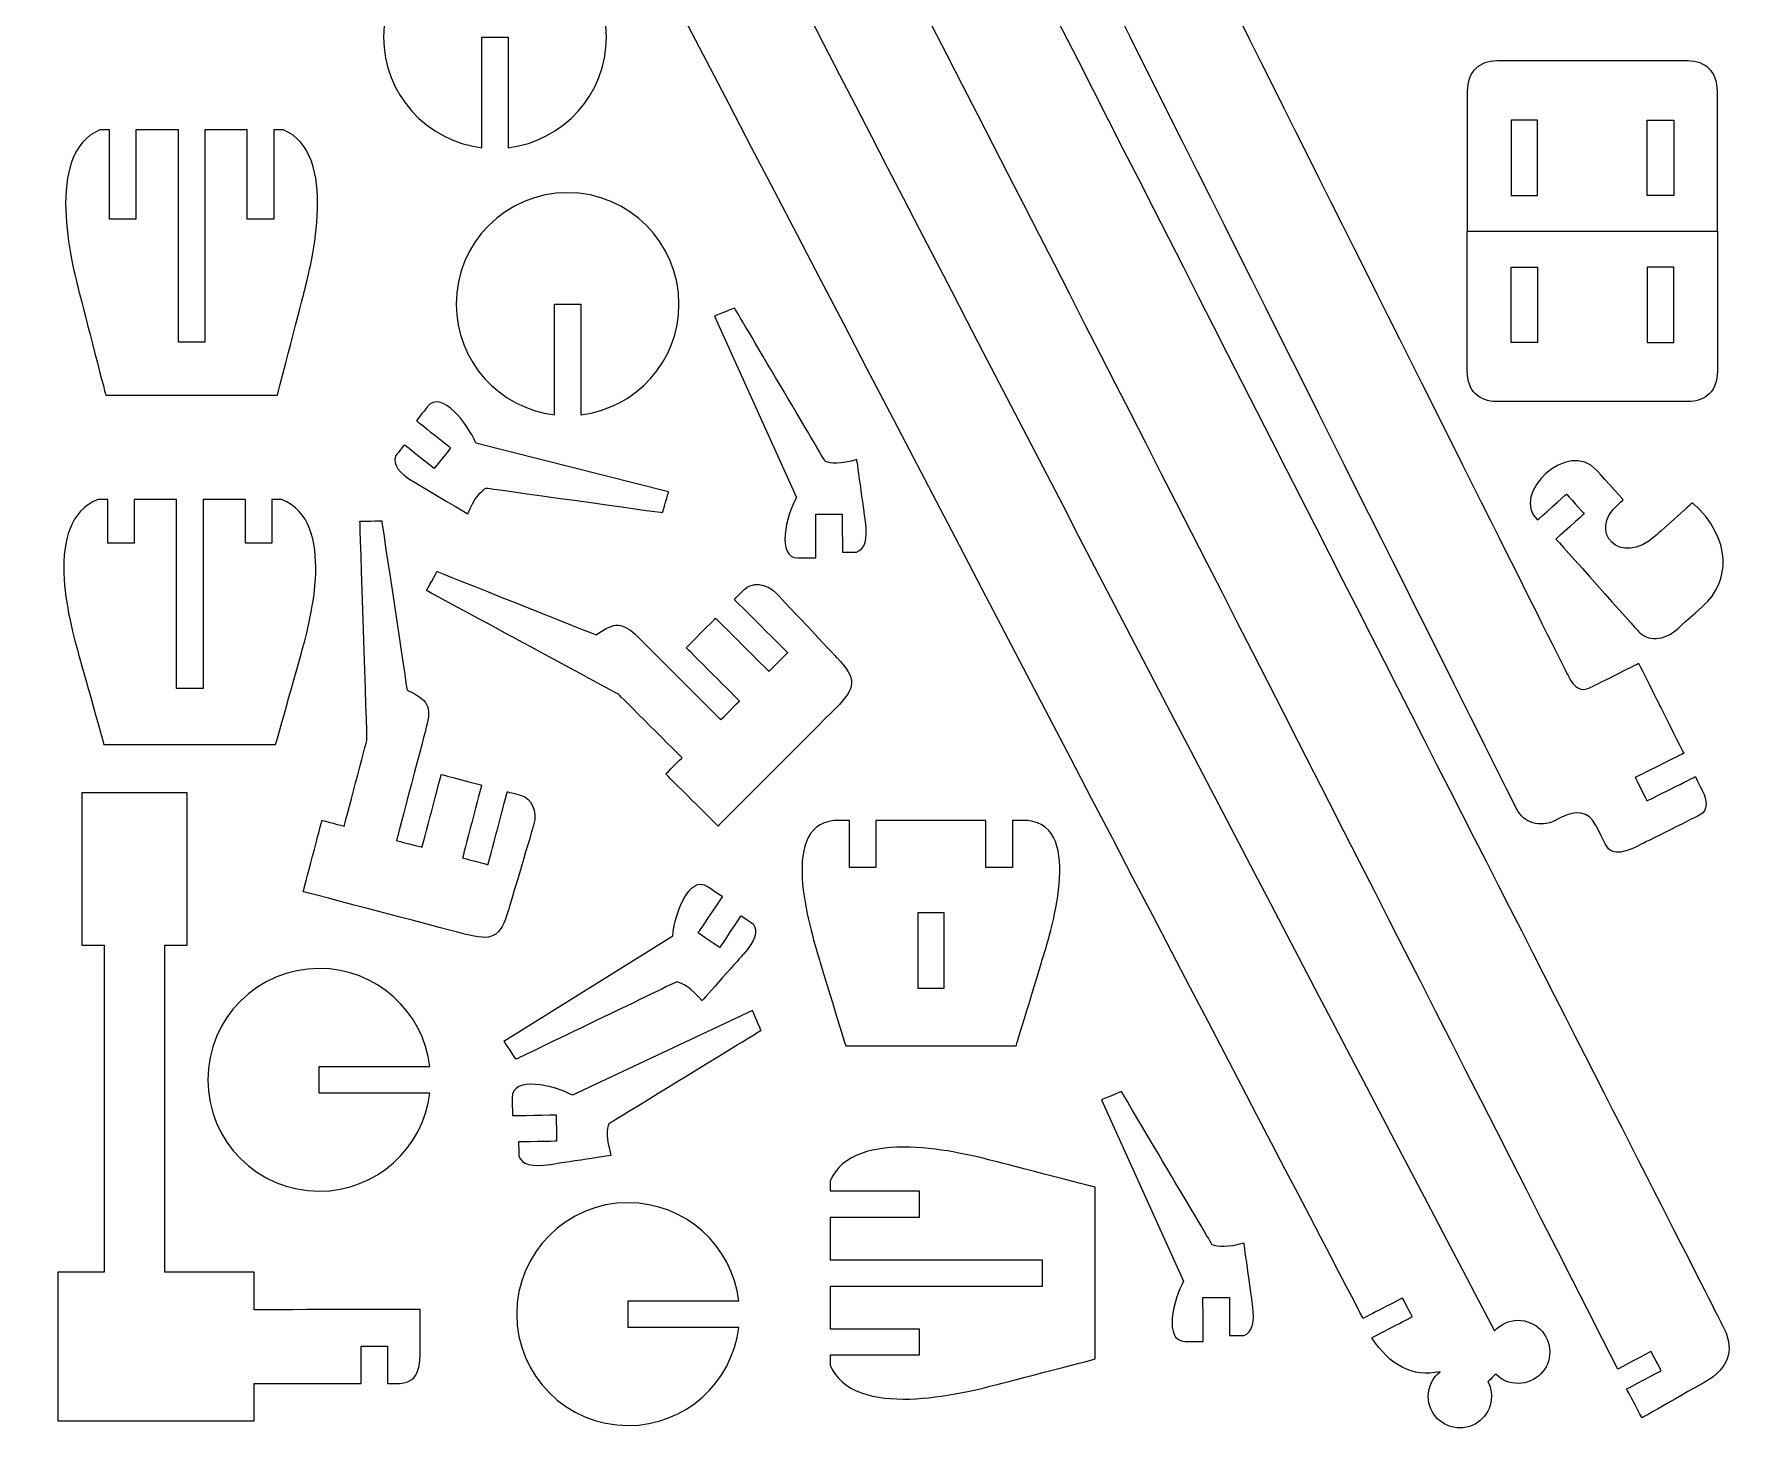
# Model space of a CAD drawing. Header units: centimetres. Extents: x -1416 to 662, y 154 to 1327.
# Drawn here: x -336.7 to 153.2, y 548.9 to 950.6 of the extents above; entities that cross this region are included whole.
import ezdxf

# ---------------------------------------------------------------- set-up
doc = ezdxf.new("R2010")
doc.units = ezdxf.units.CM
doc.header["$MEASUREMENT"] = 0
doc.layers.add('Camada 1', color=3, linetype='Continuous')

msp = doc.modelspace()

# ---------------------------------------------------------------- linework, layer by layer
at = {"layer": 'Camada 1', "lineweight": 25}
for points, knots in [([(-287.852358, 1229.40064), (-248.231914, 1220.029564), (-210.559142, 1200.852564), (-177.967132, 1145.096262), (-177.967132, 1145.096262), (-177.967132, 1145.096262), (-164.425884, 1122.049572), (-164.425884, 1122.049572), (-164.425884, 1122.049572), (-164.425884, 1122.049572), (-154.316938, 1127.41075), (-154.316938, 1127.41075), (-154.316938, 1127.41075), (-154.316938, 1127.41075), (-151.385016, 1121.883456), (-151.385016, 1121.883456), (-151.385016, 1121.883456), (-151.385016, 1121.883456), (-161.914332, 1116.297488), (-161.914332, 1116.297488), (-161.914332, 1116.297488), (-67.486276, 933.364402), (26.502868, 749.163348), (119.668544, 565.876694), (119.668544, 565.876694), (119.668544, 565.876694), (129.281682, 570.976252), (129.281682, 570.976252), (129.281682, 570.976252), (129.281682, 570.976252), (132.213858, 565.449212), (132.213858, 565.449212), (132.213858, 565.449212), (132.213858, 565.449212), (122.250708, 560.163726), (122.250708, 560.163726), (122.250708, 560.163726), (122.250708, 560.163726), (126.679452, 551.817794), (126.679452, 551.817794), (126.679452, 551.817794), (126.679452, 551.817794), (146.043142, 562.890924), (146.043142, 562.890924), (146.043142, 562.890924), (152.197308, 567.12866), (153.183082, 571.97371), (149.98446, 578.250812), (149.98446, 578.250812), (149.98446, 578.250812), (-221.696788, 1307.732208), (-221.696788, 1307.732208), (-221.696788, 1307.732208), (-231.025446, 1326.726836), (-245.066312, 1323.479192), (-257.64109, 1305.251136), (-257.64109, 1305.251136), (-257.64109, 1305.251136), (-318.647318, 1301.039308), (-318.647318, 1301.039308), (-318.647318, 1301.039308), (-336.719418, 1299.792168), (-335.017872, 1272.613152), (-320.130932, 1267.394722), (-320.130932, 1267.394722), (-317.44539, 1266.898152), (-316.0141, 1267.018802), (-315.372496, 1268.380242), (-315.372496, 1268.380242), (-315.372496, 1268.380242), (-320.086228, 1278.034274), (-320.086228, 1278.034274), (-320.086228, 1278.034274), (-320.086228, 1278.034274), (-313.232038, 1281.381232), (-313.232038, 1281.381232), (-313.232038, 1281.381232), (-313.232038, 1281.381232), (-287.852358, 1229.40064), (-287.852358, 1229.40064)], [0, 0, 0, 0, 0.0476190476, 0.0476190476, 0.0476190476, 0.0476190576, 0.0952380952, 0.0952380952, 0.0952380952, 0.0952381052, 0.1428571429, 0.1428571429, 0.1428571429, 0.1428571529, 0.1904761905, 0.1904761905, 0.1904761905, 0.1904762005, 0.2380952381, 0.2380952381, 0.2380952381, 0.2380952481, 0.2857142857, 0.2857142857, 0.2857142857, 0.2857142957, 0.3333333333, 0.3333333333, 0.3333333333, 0.3333333433, 0.380952381, 0.380952381, 0.380952381, 0.380952391, 0.4285714286, 0.4285714286, 0.4285714286, 0.4285714386, 0.4761904762, 0.4761904762, 0.4761904762, 0.4761904862, 0.5238095238, 0.5238095238, 0.5238095238, 0.5238095338, 0.5714285714, 0.5714285714, 0.5714285714, 0.5714285814, 0.619047619, 0.619047619, 0.619047619, 0.619047629, 0.6666666667, 0.6666666667, 0.6666666667, 0.6666666767, 0.7142857143, 0.7142857143, 0.7142857143, 0.7142857243, 0.7619047619, 0.7619047619, 0.7619047619, 0.7619047719, 0.8095238095, 0.8095238095, 0.8095238095, 0.8095238195, 0.8571428571, 0.8571428571, 0.8571428571, 0.8571428671, 0.9047619048, 0.9047619048, 0.9047619048, 0.9047619148, 1, 1, 1, 1]), ([(84.52866, 564.441086), (86.195408, 562.709314), (88.446356, 561.733192), (91.040712, 561.746654), (91.040712, 561.746654), (96.066102, 561.773324), (100.118672, 565.869836), (100.091494, 570.895226), (100.091494, 570.895226), (100.06457, 575.920616), (95.968312, 579.973186), (90.942922, 579.946008), (90.942922, 579.946008), (90.942922, 579.946008), (90.942922, 579.946008), (90.942414, 579.946008), (90.942414, 579.946008), (88.264746, 579.931784), (85.863176, 578.761352), (84.208112, 576.910962), (84.208112, 576.910962), (-14.407642, 764.042922), (-112.350296, 953.30137), (-209.981546, 1143.547878), (-209.981546, 1143.547878), (-226.60864, 1185.202354), (-265.394186, 1212.748146), (-326.047862, 1223.467962), (-326.047862, 1223.467962), (-326.047862, 1223.467962), (-305.029616, 1181.262306), (-305.029616, 1181.262306), (-305.029616, 1181.262306), (-280.907744, 1174.278576), (-257.743198, 1160.57299), (-242.051332, 1133.65915), (-242.051332, 1133.65915), (-242.051332, 1133.65915), (-228.791008, 1140.547376), (-228.791008, 1140.547376), (-228.791008, 1140.547376), (-228.791008, 1140.547376), (-225.984308, 1135.14505), (-225.984308, 1135.14505), (-225.984308, 1135.14505), (-225.984308, 1135.14505), (-239.65662, 1128.041432), (-239.65662, 1128.041432), (-239.65662, 1128.041432), (-239.65662, 1128.041432), (46.313852, 580.475598), (46.313852, 580.475598), (46.313852, 580.475598), (46.313852, 580.475598), (57.66943, 586.37424), (57.66943, 586.37424), (57.66943, 586.37424), (57.66943, 586.37424), (60.476384, 580.971914), (60.476384, 580.971914), (60.476384, 580.971914), (60.476384, 580.971914), (48.77943, 574.89471), (48.77943, 574.89471), (48.77943, 574.89471), (53.995574, 567.03214), (60.485274, 563.371238), (68.473828, 565.124092), (68.473828, 565.124092), (66.395346, 563.44693), (65.068196, 560.8701), (65.08369, 557.988978), (65.08369, 557.988978), (65.110614, 552.96308), (69.206618, 548.911018), (74.232262, 548.937942), (74.232262, 548.937942), (79.257906, 548.964866), (83.309968, 553.06087), (83.282282, 558.08626), (83.282282, 558.08626), (83.282282, 558.08626), (83.282282, 558.086768), (83.282282, 558.086768), (83.282282, 558.086768), (83.282282, 558.086768), (83.282282, 558.087276), (83.282282, 558.087276), (83.282282, 558.087276), (83.282282, 558.087276), (83.282282, 558.087784), (83.282282, 558.087784), (83.282282, 558.087784), (83.274662, 559.572414), (82.91068, 560.972208), (82.274156, 562.20614), (82.274156, 562.20614), (82.274156, 562.20614), (84.52866, 564.441086), (84.52866, 564.441086)], [0, 0, 0, 0, 0.0384615385, 0.0384615385, 0.0384615385, 0.0384615485, 0.0769230769, 0.0769230769, 0.0769230769, 0.0769230869, 0.1153846154, 0.1153846154, 0.1153846154, 0.1153846254, 0.1538461538, 0.1538461538, 0.1538461538, 0.1538461638, 0.1923076923, 0.1923076923, 0.1923076923, 0.1923077023, 0.2307692308, 0.2307692308, 0.2307692308, 0.2307692408, 0.2692307692, 0.2692307692, 0.2692307692, 0.2692307792, 0.3076923077, 0.3076923077, 0.3076923077, 0.3076923177, 0.3461538462, 0.3461538462, 0.3461538462, 0.3461538562, 0.3846153846, 0.3846153846, 0.3846153846, 0.3846153946, 0.4230769231, 0.4230769231, 0.4230769231, 0.4230769331, 0.4615384615, 0.4615384615, 0.4615384615, 0.4615384715, 0.5, 0.5, 0.5, 0.50000001, 0.5384615385, 0.5384615385, 0.5384615385, 0.5384615485, 0.5769230769, 0.5769230769, 0.5769230769, 0.5769230869, 0.6153846154, 0.6153846154, 0.6153846154, 0.6153846254, 0.6538461538, 0.6538461538, 0.6538461538, 0.6538461638, 0.6923076923, 0.6923076923, 0.6923076923, 0.6923077023, 0.7307692308, 0.7307692308, 0.7307692308, 0.7307692408, 0.7692307692, 0.7692307692, 0.7692307692, 0.7692307792, 0.8076923077, 0.8076923077, 0.8076923077, 0.8076923177, 0.8461538462, 0.8461538462, 0.8461538462, 0.8461538562, 0.8846153846, 0.8846153846, 0.8846153846, 0.8846153946, 0.9230769231, 0.9230769231, 0.9230769231, 0.9230769331, 1, 1, 1, 1]), ([(90.55989, 727.26423), (92.58554, 723.218518), (97.283524, 721.802722), (101.67747, 724.002108), (101.67747, 724.002108), (101.67747, 724.002108), (103.797862, 725.064336), (103.797862, 725.064336), (103.797862, 725.064336), (107.339892, 726.83751), (111.286036, 726.824302), (113.411508, 722.580978), (113.411508, 722.580978), (113.411508, 722.580978), (116.206778, 716.999328), (116.206778, 716.999328), (116.206778, 716.999328), (118.108476, 713.20152), (122.486166, 715.13446), (126.463044, 717.12582), (126.463044, 717.12582), (126.463044, 717.12582), (143.24584, 725.528394), (143.24584, 725.528394), (143.24584, 725.528394), (145.775426, 726.794584), (145.485104, 730.012256), (144.121886, 732.458276), (144.121886, 732.458276), (144.121886, 732.458276), (142.049754, 736.606096), (142.049754, 736.606096), (142.049754, 736.606096), (142.049754, 736.606096), (128.08585, 729.615254), (128.08585, 729.615254), (128.08585, 729.615254), (128.08585, 729.615254), (124.715016, 736.348286), (124.715016, 736.348286), (124.715016, 736.348286), (124.715016, 736.348286), (138.679174, 743.33989), (138.679174, 743.33989), (138.679174, 743.33989), (138.679174, 743.33989), (125.711204, 769.261606), (125.711204, 769.261606), (125.711204, 769.261606), (125.711204, 769.261606), (111.811816, 762.303022), (111.811816, 762.303022), (111.811816, 762.303022), (109.074458, 760.932692), (107.089956, 762.282194), (105.46461, 765.52806), (105.46461, 765.52806), (105.46461, 765.52806), (-38.306502, 1052.71697), (-38.306502, 1052.71697), (-38.306502, 1052.71697), (-39.931086, 1055.96309), (-39.822882, 1058.360342), (-37.085016, 1059.730926), (-37.085016, 1059.730926), (-37.085016, 1059.730926), (-23.185882, 1066.68951), (-23.185882, 1066.68951), (-23.185882, 1066.68951), (-23.185882, 1066.68951), (-36.16833, 1092.604368), (-36.16833, 1092.604368), (-36.16833, 1092.604368), (-36.16833, 1092.604368), (-50.132996, 1085.613018), (-50.132996, 1085.613018), (-50.132996, 1085.613018), (-50.132996, 1085.613018), (-53.504338, 1092.346812), (-53.504338, 1092.346812), (-53.504338, 1092.346812), (-53.504338, 1092.346812), (-39.539418, 1099.337908), (-39.539418, 1099.337908), (-39.539418, 1099.337908), (-39.539418, 1099.337908), (-41.618662, 1103.482426), (-41.618662, 1103.482426), (-41.618662, 1103.482426), (-42.759884, 1106.039444), (-45.16247, 1108.199206), (-47.692056, 1106.933016), (-47.692056, 1106.933016), (-47.692056, 1106.933016), (-64.474344, 1098.531204), (-64.474344, 1098.531204), (-64.474344, 1098.531204), (-68.450968, 1096.540098), (-72.622664, 1094.192884), (-70.721728, 1090.39533), (-70.721728, 1090.39533), (-70.721728, 1090.39533), (-67.927728, 1084.812664), (-67.927728, 1084.812664), (-67.927728, 1084.812664), (-65.804034, 1080.568578), (-68.158868, 1077.40069), (-71.699882, 1075.628024), (-71.699882, 1075.628024), (-71.699882, 1075.628024), (-73.820528, 1074.56605), (-73.820528, 1074.56605), (-73.820528, 1074.56605), (-78.213712, 1072.366664), (-79.8957, 1067.75631), (-77.87005, 1063.710344), (-77.87005, 1063.710344), (-77.87005, 1063.710344), (90.55989, 727.26423), (90.55989, 727.26423)], [0, 0, 0, 0, 0.0322580645, 0.0322580645, 0.0322580645, 0.0322580745, 0.064516129, 0.064516129, 0.064516129, 0.064516139, 0.0967741935, 0.0967741935, 0.0967741935, 0.0967742035, 0.1290322581, 0.1290322581, 0.1290322581, 0.1290322681, 0.1612903226, 0.1612903226, 0.1612903226, 0.1612903326, 0.1935483871, 0.1935483871, 0.1935483871, 0.1935483971, 0.2258064516, 0.2258064516, 0.2258064516, 0.2258064616, 0.2580645161, 0.2580645161, 0.2580645161, 0.2580645261, 0.2903225806, 0.2903225806, 0.2903225806, 0.2903225906, 0.3225806452, 0.3225806452, 0.3225806452, 0.3225806552, 0.3548387097, 0.3548387097, 0.3548387097, 0.3548387197, 0.3870967742, 0.3870967742, 0.3870967742, 0.3870967842, 0.4193548387, 0.4193548387, 0.4193548387, 0.4193548487, 0.4516129032, 0.4516129032, 0.4516129032, 0.4516129132, 0.4838709677, 0.4838709677, 0.4838709677, 0.4838709777, 0.5161290323, 0.5161290323, 0.5161290323, 0.5161290423, 0.5483870968, 0.5483870968, 0.5483870968, 0.5483871068, 0.5806451613, 0.5806451613, 0.5806451613, 0.5806451713, 0.6129032258, 0.6129032258, 0.6129032258, 0.6129032358, 0.6451612903, 0.6451612903, 0.6451612903, 0.6451613003, 0.6774193548, 0.6774193548, 0.6774193548, 0.6774193648, 0.7096774194, 0.7096774194, 0.7096774194, 0.7096774294, 0.7419354839, 0.7419354839, 0.7419354839, 0.7419354939, 0.7741935484, 0.7741935484, 0.7741935484, 0.7741935584, 0.8064516129, 0.8064516129, 0.8064516129, 0.8064516229, 0.8387096774, 0.8387096774, 0.8387096774, 0.8387096874, 0.8709677419, 0.8709677419, 0.8709677419, 0.8709677519, 0.9032258065, 0.9032258065, 0.9032258065, 0.9032258165, 0.935483871, 0.935483871, 0.935483871, 0.935483881, 1, 1, 1, 1]), ([(-207.677004, 917.865068), (-223.61398, 919.74289), (-235.963206, 933.298616), (-235.963206, 949.741306), (-235.963206, 949.741306), (-235.963206, 967.46949), (-221.591378, 981.841064), (-203.863448, 981.841064), (-203.863448, 981.841064), (-186.135518, 981.841064), (-171.76369, 967.46949), (-171.76369, 949.741306), (-171.76369, 949.741306), (-171.76369, 933.303442), (-184.119266, 919.750764), (-200.04913, 917.865576), (-200.04913, 917.865576), (-200.04913, 917.865576), (-200.049638, 949.741306), (-200.049638, 949.741306), (-200.049638, 949.741306), (-200.049638, 949.741306), (-207.677004, 949.741306), (-207.677004, 949.741306), (-207.677004, 949.741306), (-207.677004, 949.741306), (-207.677004, 917.865068), (-207.677004, 917.865068)], [0, 0, 0, 0, 0.125, 0.125, 0.125, 0.12500001, 0.25, 0.25, 0.25, 0.25000001, 0.375, 0.375, 0.375, 0.37500001, 0.5, 0.5, 0.5, 0.50000001, 0.625, 0.625, 0.625, 0.62500001, 0.75, 0.75, 0.75, 0.75000001, 1, 1, 1, 1]), ([(139.935712, 942.843428), (144.985994, 942.843428), (148.414232, 939.84064), (148.414232, 934.065188), (148.414232, 934.065188), (148.414232, 934.065188), (148.414232, 893.773422), (148.414232, 893.773422), (148.414232, 893.773422), (148.414232, 893.773422), (76.322682, 893.773422), (76.322682, 893.773422), (76.322682, 893.773422), (76.322682, 893.773422), (76.322682, 934.065188), (76.322682, 934.065188), (76.322682, 934.065188), (76.322682, 939.84064), (79.751428, 942.843428), (84.80171, 942.843428), (84.80171, 942.843428), (84.80171, 942.843428), (139.935712, 942.843428), (139.935712, 942.843428)], [0, 0, 0, 0, 0.1428571429, 0.1428571429, 0.1428571429, 0.1428571529, 0.2857142857, 0.2857142857, 0.2857142857, 0.2857142957, 0.4285714286, 0.4285714286, 0.4285714286, 0.4285714386, 0.5714285714, 0.5714285714, 0.5714285714, 0.5714285814, 0.7142857143, 0.7142857143, 0.7142857143, 0.7142857243, 1, 1, 1, 1]), ([(-287.478216, 922.973008), (-287.478216, 922.973008), (-275.25345, 922.973008), (-275.25345, 922.973008), (-275.25345, 922.973008), (-275.25345, 922.973008), (-275.25345, 897.307324), (-275.25345, 897.307324), (-275.25345, 897.307324), (-275.25345, 897.307324), (-267.623798, 897.307324), (-267.623798, 897.307324), (-267.623798, 897.307324), (-267.623798, 897.307324), (-267.623798, 922.973008), (-267.623798, 922.973008), (-267.623798, 922.973008), (-267.623798, 922.973008), (-264.807954, 922.973008), (-264.807954, 922.973008), (-264.807954, 922.973008), (-248.65457, 916.236928), (-256.813304, 884.184668), (-258.91236, 876.072162), (-258.91236, 876.072162), (-258.91236, 876.072162), (-266.549632, 846.559394), (-266.549632, 846.559394), (-266.549632, 846.559394), (-266.549632, 846.559394), (-316.034166, 846.559394), (-316.034166, 846.559394), (-316.034166, 846.559394), (-316.034166, 846.559394), (-323.671692, 876.072162), (-323.671692, 876.072162), (-323.671692, 876.072162), (-325.771256, 884.184668), (-333.92999, 916.236928), (-317.776352, 922.973008), (-317.776352, 922.973008), (-317.776352, 922.973008), (-314.960254, 922.973008), (-314.960254, 922.973008), (-314.960254, 922.973008), (-314.960254, 922.973008), (-314.960254, 897.307324), (-314.960254, 897.307324), (-314.960254, 897.307324), (-314.960254, 897.307324), (-307.330602, 897.307324), (-307.330602, 897.307324), (-307.330602, 897.307324), (-307.330602, 897.307324), (-307.330602, 922.973008), (-307.330602, 922.973008), (-307.330602, 922.973008), (-307.330602, 922.973008), (-295.105836, 922.973008), (-295.105836, 922.973008), (-295.105836, 922.973008), (-295.105836, 922.973008), (-295.105836, 861.82327), (-295.105836, 861.82327), (-295.105836, 861.82327), (-295.105836, 861.82327), (-287.478216, 861.82327), (-287.478216, 861.82327), (-287.478216, 861.82327), (-287.478216, 861.82327), (-287.478216, 922.973008), (-287.478216, 922.973008)], [0, 0, 0, 0, 0.0526315789, 0.0526315789, 0.0526315789, 0.0526315889, 0.1052631579, 0.1052631579, 0.1052631579, 0.1052631679, 0.1578947368, 0.1578947368, 0.1578947368, 0.1578947468, 0.2105263158, 0.2105263158, 0.2105263158, 0.2105263258, 0.2631578947, 0.2631578947, 0.2631578947, 0.2631579047, 0.3157894737, 0.3157894737, 0.3157894737, 0.3157894837, 0.3684210526, 0.3684210526, 0.3684210526, 0.3684210626, 0.4210526316, 0.4210526316, 0.4210526316, 0.4210526416, 0.4736842105, 0.4736842105, 0.4736842105, 0.4736842205, 0.5263157895, 0.5263157895, 0.5263157895, 0.5263157995, 0.5789473684, 0.5789473684, 0.5789473684, 0.5789473784, 0.6315789474, 0.6315789474, 0.6315789474, 0.6315789574, 0.6842105263, 0.6842105263, 0.6842105263, 0.6842105363, 0.7368421053, 0.7368421053, 0.7368421053, 0.7368421153, 0.7894736842, 0.7894736842, 0.7894736842, 0.7894736942, 0.8421052632, 0.8421052632, 0.8421052632, 0.8421052732, 0.8947368421, 0.8947368421, 0.8947368421, 0.8947368521, 1, 1, 1, 1]), ([(88.922606, 904.099538), (88.922606, 904.099538), (88.922606, 925.80714), (88.922606, 925.80714), (88.922606, 925.80714), (88.922606, 925.80714), (96.549972, 925.80714), (96.549972, 925.80714), (96.549972, 925.80714), (96.549972, 925.80714), (96.549972, 904.099538), (96.549972, 904.099538), (96.549972, 904.099538), (96.549972, 904.099538), (88.922606, 904.099538), (88.922606, 904.099538)], [0, 0, 0, 0, 0.2, 0.2, 0.2, 0.20000001, 0.4, 0.4, 0.4, 0.40000001, 0.6, 0.6, 0.6, 0.60000001, 1, 1, 1, 1]), ([(135.815324, 904.099538), (135.815324, 904.099538), (135.815324, 925.80714), (135.815324, 925.80714), (135.815324, 925.80714), (135.815324, 925.80714), (128.187704, 925.80714), (128.187704, 925.80714), (128.187704, 925.80714), (128.187704, 925.80714), (128.187704, 904.099538), (128.187704, 904.099538), (128.187704, 904.099538), (128.187704, 904.099538), (135.815324, 904.099538), (135.815324, 904.099538)], [0, 0, 0, 0, 0.2, 0.2, 0.2, 0.20000001, 0.4, 0.4, 0.4, 0.40000001, 0.6, 0.6, 0.6, 0.60000001, 1, 1, 1, 1]), ([(-186.760358, 840.904338), (-202.697334, 842.781906), (-215.046306, 856.33814), (-215.046306, 872.780576), (-215.046306, 872.780576), (-215.046306, 890.508506), (-200.674478, 904.880334), (-182.946548, 904.880334), (-182.946548, 904.880334), (-165.218618, 904.880334), (-150.84679, 890.508506), (-150.84679, 872.780576), (-150.84679, 872.780576), (-150.84679, 856.342966), (-163.202366, 842.790034), (-179.132738, 840.904846), (-179.132738, 840.904846), (-179.132738, 840.904846), (-179.132992, 872.780576), (-179.132992, 872.780576), (-179.132992, 872.780576), (-179.132992, 872.780576), (-186.760358, 872.780576), (-186.760358, 872.780576), (-186.760358, 872.780576), (-186.760358, 872.780576), (-186.760358, 840.904338), (-186.760358, 840.904338)], [0, 0, 0, 0, 0.125, 0.125, 0.125, 0.12500001, 0.25, 0.25, 0.25, 0.25000001, 0.375, 0.375, 0.375, 0.37500001, 0.5, 0.5, 0.5, 0.50000001, 0.625, 0.625, 0.625, 0.62500001, 0.75, 0.75, 0.75, 0.75000001, 1, 1, 1, 1]), ([(139.935712, 844.703416), (144.985994, 844.703416), (148.414232, 847.70595), (148.414232, 853.481148), (148.414232, 853.481148), (148.414232, 853.481148), (148.414232, 893.773422), (148.414232, 893.773422), (148.414232, 893.773422), (148.414232, 893.773422), (76.322682, 893.773422), (76.322682, 893.773422), (76.322682, 893.773422), (76.322682, 893.773422), (76.322682, 853.481148), (76.322682, 853.481148), (76.322682, 853.481148), (76.322682, 847.70595), (79.751428, 844.703416), (84.80171, 844.703416), (84.80171, 844.703416), (84.80171, 844.703416), (139.935712, 844.703416), (139.935712, 844.703416)], [0, 0, 0, 0, 0.1428571429, 0.1428571429, 0.1428571429, 0.1428571529, 0.2857142857, 0.2857142857, 0.2857142857, 0.2857142957, 0.4285714286, 0.4285714286, 0.4285714286, 0.4285714386, 0.5714285714, 0.5714285714, 0.5714285714, 0.5714285814, 0.7142857143, 0.7142857143, 0.7142857143, 0.7142857243, 1, 1, 1, 1]), ([(88.922606, 883.446798), (88.922606, 883.446798), (88.922606, 861.739704), (88.922606, 861.739704), (88.922606, 861.739704), (88.922606, 861.739704), (96.549972, 861.739704), (96.549972, 861.739704), (96.549972, 861.739704), (96.549972, 861.739704), (96.549972, 883.446798), (96.549972, 883.446798), (96.549972, 883.446798), (96.549972, 883.446798), (88.922606, 883.446798), (88.922606, 883.446798)], [0, 0, 0, 0, 0.2, 0.2, 0.2, 0.20000001, 0.4, 0.4, 0.4, 0.40000001, 0.6, 0.6, 0.6, 0.60000001, 1, 1, 1, 1]), ([(135.815324, 883.446798), (135.815324, 883.446798), (135.815324, 861.739704), (135.815324, 861.739704), (135.815324, 861.739704), (135.815324, 861.739704), (128.187704, 861.739704), (128.187704, 861.739704), (128.187704, 861.739704), (128.187704, 861.739704), (128.187704, 883.446798), (128.187704, 883.446798), (128.187704, 883.446798), (128.187704, 883.446798), (135.815324, 883.446798), (135.815324, 883.446798)], [0, 0, 0, 0, 0.2, 0.2, 0.2, 0.20000001, 0.4, 0.4, 0.4, 0.40000001, 0.6, 0.6, 0.6, 0.60000001, 1, 1, 1, 1]), ([(-116.988844, 817.036466), (-116.988844, 817.036466), (-140.62329, 869.278678), (-140.62329, 869.278678), (-140.62329, 869.278678), (-140.62329, 869.278678), (-134.834884, 871.65942), (-134.834884, 871.65942), (-134.834884, 871.65942), (-134.834884, 871.65942), (-108.726986, 827.491868), (-108.726986, 827.491868), (-108.726986, 827.491868), (-107.227116, 826.814704), (-104.184958, 826.602614), (-99.577906, 827.95999), (-99.577906, 827.95999), (-99.577906, 827.95999), (-97.13722, 810.273716), (-97.13722, 810.273716), (-97.13722, 810.273716), (-96.38538, 804.82313), (-97.275904, 802.26027), (-99.664774, 801.30523), (-99.664774, 801.30523), (-99.664774, 801.30523), (-103.762048, 801.295324), (-103.762048, 801.295324), (-103.762048, 801.295324), (-103.762048, 801.295324), (-103.792782, 812.27041), (-103.792782, 812.27041), (-103.792782, 812.27041), (-103.792782, 812.27041), (-111.420148, 812.249074), (-111.420148, 812.249074), (-111.420148, 812.249074), (-111.420148, 812.249074), (-111.384842, 799.655754), (-111.384842, 799.655754), (-111.384842, 799.655754), (-111.384842, 799.655754), (-116.56695, 799.64153), (-116.56695, 799.64153), (-116.56695, 799.64153), (-122.889518, 799.62375), (-119.959374, 811.944274), (-116.988844, 817.036466)], [0, 0, 0, 0, 0.0769230769, 0.0769230769, 0.0769230769, 0.0769230869, 0.1538461538, 0.1538461538, 0.1538461538, 0.1538461638, 0.2307692308, 0.2307692308, 0.2307692308, 0.2307692408, 0.3076923077, 0.3076923077, 0.3076923077, 0.3076923177, 0.3846153846, 0.3846153846, 0.3846153846, 0.3846153946, 0.4615384615, 0.4615384615, 0.4615384615, 0.4615384715, 0.5384615385, 0.5384615385, 0.5384615385, 0.5384615485, 0.6153846154, 0.6153846154, 0.6153846154, 0.6153846254, 0.6923076923, 0.6923076923, 0.6923076923, 0.6923077023, 0.7692307692, 0.7692307692, 0.7692307692, 0.7692307792, 0.8461538462, 0.8461538462, 0.8461538462, 0.8461538562, 1, 1, 1, 1]), ([(-209.433668, 832.757796), (-209.433668, 832.757796), (-153.840434, 818.713882), (-153.840434, 818.713882), (-153.840434, 818.713882), (-153.840434, 818.713882), (-155.582112, 812.70221), (-155.582112, 812.70221), (-155.582112, 812.70221), (-155.582112, 812.70221), (-206.398114, 819.781698), (-206.398114, 819.781698), (-206.398114, 819.781698), (-207.86217, 819.029604), (-209.923126, 816.781958), (-211.730082, 812.332132), (-211.730082, 812.332132), (-211.730082, 812.332132), (-227.088192, 821.43727), (-227.088192, 821.43727), (-227.088192, 821.43727), (-231.820466, 824.243716), (-233.271568, 826.536066), (-232.530396, 828.999612), (-232.530396, 828.999612), (-232.530396, 828.999612), (-229.986332, 832.211442), (-229.986332, 832.211442), (-229.986332, 832.211442), (-229.986332, 832.211442), (-221.380558, 825.40094), (-221.380558, 825.40094), (-221.380558, 825.40094), (-221.380558, 825.40094), (-216.647268, 831.381624), (-216.647268, 831.381624), (-216.647268, 831.381624), (-216.647268, 831.381624), (-226.522026, 839.196696), (-226.522026, 839.196696), (-226.522026, 839.196696), (-226.522026, 839.196696), (-223.306132, 843.259934), (-223.306132, 843.259934), (-223.306132, 843.259934), (-219.382086, 848.218268), (-211.567776, 838.252578), (-209.433668, 832.757796)], [0, 0, 0, 0, 0.0769230769, 0.0769230769, 0.0769230769, 0.0769230869, 0.1538461538, 0.1538461538, 0.1538461538, 0.1538461638, 0.2307692308, 0.2307692308, 0.2307692308, 0.2307692408, 0.3076923077, 0.3076923077, 0.3076923077, 0.3076923177, 0.3846153846, 0.3846153846, 0.3846153846, 0.3846153946, 0.4615384615, 0.4615384615, 0.4615384615, 0.4615384715, 0.5384615385, 0.5384615385, 0.5384615385, 0.5384615485, 0.6153846154, 0.6153846154, 0.6153846154, 0.6153846254, 0.6923076923, 0.6923076923, 0.6923076923, 0.6923077023, 0.7692307692, 0.7692307692, 0.7692307692, 0.7692307792, 0.8461538462, 0.8461538462, 0.8461538462, 0.8461538562, 1, 1, 1, 1]), ([(96.576896, 810.604424), (88.484456, 818.004714), (105.458768, 834.03821), (113.573814, 824.955932), (113.573814, 824.955932), (113.573814, 824.955932), (121.243598, 816.372002), (121.243598, 816.372002), (121.243598, 816.372002), (121.243598, 816.372002), (119.763794, 815.052218), (119.763794, 815.052218), (119.763794, 815.052218), (110.758224, 807.134276), (120.394222, 796.912554), (130.534664, 805.97375), (130.534664, 805.97375), (130.534664, 805.97375), (141.228064, 815.528468), (141.228064, 815.528468), (141.228064, 815.528468), (152.868884, 805.129708), (152.03043, 792.717236), (144.309592, 785.818088), (144.309592, 785.818088), (144.309592, 785.818088), (137.050272, 779.332198), (137.050272, 779.332198), (137.050272, 779.332198), (132.851652, 775.580364), (128.193038, 775.61948), (125.635258, 778.482822), (125.635258, 778.482822), (125.635258, 778.482822), (101.858064, 805.094402), (101.858064, 805.094402), (101.858064, 805.094402), (101.858064, 805.094402), (109.99343, 812.363628), (109.99343, 812.363628), (109.99343, 812.363628), (109.99343, 812.363628), (104.911398, 818.051196), (104.911398, 818.051196), (104.911398, 818.051196), (104.911398, 818.051196), (96.576896, 810.604424), (96.576896, 810.604424)], [0, 0, 0, 0, 0.0769230769, 0.0769230769, 0.0769230769, 0.0769230869, 0.1538461538, 0.1538461538, 0.1538461538, 0.1538461638, 0.2307692308, 0.2307692308, 0.2307692308, 0.2307692408, 0.3076923077, 0.3076923077, 0.3076923077, 0.3076923177, 0.3846153846, 0.3846153846, 0.3846153846, 0.3846153946, 0.4615384615, 0.4615384615, 0.4615384615, 0.4615384715, 0.5384615385, 0.5384615385, 0.5384615385, 0.5384615485, 0.6153846154, 0.6153846154, 0.6153846154, 0.6153846254, 0.6923076923, 0.6923076923, 0.6923076923, 0.6923077023, 0.7692307692, 0.7692307692, 0.7692307692, 0.7692307792, 0.8461538462, 0.8461538462, 0.8461538462, 0.8461538562, 1, 1, 1, 1]), ([(-288.004758, 816.439058), (-288.004758, 816.439058), (-275.780246, 816.439058), (-275.780246, 816.439058), (-275.780246, 816.439058), (-275.780246, 816.439058), (-275.780246, 803.879012), (-275.780246, 803.879012), (-275.780246, 803.879012), (-275.780246, 803.879012), (-268.15034, 803.879012), (-268.15034, 803.879012), (-268.15034, 803.879012), (-268.15034, 803.879012), (-268.15034, 816.439058), (-268.15034, 816.439058), (-268.15034, 816.439058), (-268.15034, 816.439058), (-265.33475, 816.439058), (-265.33475, 816.439058), (-265.33475, 816.439058), (-249.180858, 810.216058), (-257.339846, 780.604992), (-259.439156, 773.110214), (-259.439156, 773.110214), (-259.439156, 773.110214), (-267.076682, 745.845092), (-267.076682, 745.845092), (-267.076682, 745.845092), (-267.076682, 745.845092), (-316.561216, 745.845092), (-316.561216, 745.845092), (-316.561216, 745.845092), (-316.561216, 745.845092), (-324.19798, 773.110214), (-324.19798, 773.110214), (-324.19798, 773.110214), (-326.297544, 780.604992), (-334.456278, 810.216058), (-318.30264, 816.439058), (-318.30264, 816.439058), (-318.30264, 816.439058), (-315.48705, 816.439058), (-315.48705, 816.439058), (-315.48705, 816.439058), (-315.48705, 816.439058), (-315.48705, 803.879012), (-315.48705, 803.879012), (-315.48705, 803.879012), (-315.48705, 803.879012), (-307.857144, 803.879012), (-307.857144, 803.879012), (-307.857144, 803.879012), (-307.857144, 803.879012), (-307.857144, 816.439058), (-307.857144, 816.439058), (-307.857144, 816.439058), (-307.857144, 816.439058), (-295.632378, 816.439058), (-295.632378, 816.439058), (-295.632378, 816.439058), (-295.632378, 816.439058), (-295.632378, 762.042926), (-295.632378, 762.042926), (-295.632378, 762.042926), (-295.632378, 762.042926), (-288.004758, 762.042926), (-288.004758, 762.042926), (-288.004758, 762.042926), (-288.004758, 762.042926), (-288.004758, 816.439058), (-288.004758, 816.439058)], [0, 0, 0, 0, 0.0526315789, 0.0526315789, 0.0526315789, 0.0526315889, 0.1052631579, 0.1052631579, 0.1052631579, 0.1052631679, 0.1578947368, 0.1578947368, 0.1578947368, 0.1578947468, 0.2105263158, 0.2105263158, 0.2105263158, 0.2105263258, 0.2631578947, 0.2631578947, 0.2631578947, 0.2631579047, 0.3157894737, 0.3157894737, 0.3157894737, 0.3157894837, 0.3684210526, 0.3684210526, 0.3684210526, 0.3684210626, 0.4210526316, 0.4210526316, 0.4210526316, 0.4210526416, 0.4736842105, 0.4736842105, 0.4736842105, 0.4736842205, 0.5263157895, 0.5263157895, 0.5263157895, 0.5263157995, 0.5789473684, 0.5789473684, 0.5789473684, 0.5789473784, 0.6315789474, 0.6315789474, 0.6315789474, 0.6315789574, 0.6842105263, 0.6842105263, 0.6842105263, 0.6842105363, 0.7368421053, 0.7368421053, 0.7368421053, 0.7368421153, 0.7894736842, 0.7894736842, 0.7894736842, 0.7894736942, 0.8421052632, 0.8421052632, 0.8421052632, 0.8421052732, 0.8947368421, 0.8947368421, 0.8947368421, 0.8947368521, 1, 1, 1, 1]), ([(-223.659192, 750.875308), (-222.1103, 756.765314), (-223.151954, 758.857258), (-229.208838, 761.501398), (-229.208838, 761.501398), (-229.208838, 761.501398), (-236.525562, 810.30826), (-236.525562, 810.30826), (-236.525562, 810.30826), (-236.525562, 810.30826), (-242.784376, 810.242474), (-242.784376, 810.242474), (-242.784376, 810.242474), (-242.784376, 810.242474), (-240.759742, 747.350804), (-240.759742, 747.350804), (-240.759742, 747.350804), (-240.759742, 747.350804), (-247.334532, 722.321644), (-247.334532, 722.321644), (-247.334532, 722.321644), (-247.334532, 722.321644), (-253.736348, 724.00287), (-253.736348, 724.00287), (-253.736348, 724.00287), (-253.736348, 724.00287), (-259.133086, 703.457064), (-259.133086, 703.457064), (-259.133086, 703.457064), (-259.133086, 703.457064), (-212.669374, 691.25211), (-212.669374, 691.25211), (-212.669374, 691.25211), (-204.5716, 689.125114), (-202.370182, 690.17261), (-199.981312, 698.227966), (-199.981312, 698.227966), (-199.981312, 698.227966), (-192.74155, 722.644732), (-192.74155, 722.644732), (-192.74155, 722.644732), (-191.507364, 726.809824), (-193.633852, 730.49257), (-196.231764, 731.174814), (-196.231764, 731.174814), (-196.231764, 731.174814), (-200.33996, 732.25406), (-200.33996, 732.25406), (-200.33996, 732.25406), (-200.33996, 732.25406), (-205.854046, 711.25842), (-205.854046, 711.25842), (-205.854046, 711.25842), (-205.854046, 711.25842), (-213.23173, 713.196948), (-213.23173, 713.196948), (-213.23173, 713.196948), (-213.23173, 713.196948), (-207.716882, 734.191318), (-207.716882, 734.191318), (-207.716882, 734.191318), (-207.716882, 734.191318), (-219.352876, 737.247954), (-219.352876, 737.247954), (-219.352876, 737.247954), (-219.352876, 737.247954), (-224.874074, 716.255362), (-224.874074, 716.255362), (-224.874074, 716.255362), (-224.874074, 716.255362), (-232.250996, 718.195414), (-232.250996, 718.195414), (-232.250996, 718.195414), (-232.250996, 718.195414), (-223.659192, 750.875308), (-223.659192, 750.875308)], [0, 0, 0, 0, 0.05, 0.05, 0.05, 0.05000001, 0.1, 0.1, 0.1, 0.10000001, 0.15, 0.15, 0.15, 0.15000001, 0.2, 0.2, 0.2, 0.20000001, 0.25, 0.25, 0.25, 0.25000001, 0.3, 0.3, 0.3, 0.30000001, 0.35, 0.35, 0.35, 0.35000001, 0.4, 0.4, 0.4, 0.40000001, 0.45, 0.45, 0.45, 0.45000001, 0.5, 0.5, 0.5, 0.50000001, 0.55, 0.55, 0.55, 0.55000001, 0.6, 0.6, 0.6, 0.60000001, 0.65, 0.65, 0.65, 0.65000001, 0.7, 0.7, 0.7, 0.70000001, 0.75, 0.75, 0.75, 0.75000001, 0.8, 0.8, 0.8, 0.80000001, 0.85, 0.85, 0.85, 0.85000001, 0.9, 0.9, 0.9, 0.90000001, 1, 1, 1, 1]), ([(-162.719512, 776.896846), (-167.029384, 781.200114), (-169.361358, 781.353276), (-174.695358, 777.450566), (-174.695358, 777.450566), (-174.695358, 777.450566), (-220.550232, 795.697926), (-220.550232, 795.697926), (-220.550232, 795.697926), (-220.550232, 795.697926), (-223.644206, 790.256484), (-223.644206, 790.256484), (-223.644206, 790.256484), (-223.644206, 790.256484), (-168.283382, 760.346968), (-168.283382, 760.346968), (-168.283382, 760.346968), (-168.283382, 760.346968), (-149.965664, 742.06608), (-149.965664, 742.06608), (-149.965664, 742.06608), (-149.965664, 742.06608), (-154.641042, 737.381304), (-154.641042, 737.381304), (-154.641042, 737.381304), (-154.641042, 737.381304), (-139.605258, 722.375238), (-139.605258, 722.375238), (-139.605258, 722.375238), (-139.605258, 722.375238), (-105.669588, 756.378472), (-105.669588, 756.378472), (-105.669588, 756.378472), (-99.755198, 762.304292), (-99.551744, 764.734564), (-105.309924, 770.85317), (-105.309924, 770.85317), (-105.309924, 770.85317), (-122.762518, 789.399996), (-122.762518, 789.399996), (-122.762518, 789.399996), (-125.74016, 792.563058), (-129.993136, 792.579314), (-131.890262, 790.67914), (-131.890262, 790.67914), (-131.890262, 790.67914), (-134.891018, 787.672288), (-134.891018, 787.672288), (-134.891018, 787.672288), (-134.891018, 787.672288), (-119.525542, 772.338308), (-119.525542, 772.338308), (-119.525542, 772.338308), (-119.525542, 772.338308), (-124.913644, 766.939538), (-124.913644, 766.939538), (-124.913644, 766.939538), (-124.913644, 766.939538), (-140.278866, 782.273518), (-140.278866, 782.273518), (-140.278866, 782.273518), (-140.278866, 782.273518), (-148.777198, 773.758422), (-148.777198, 773.758422), (-148.777198, 773.758422), (-148.777198, 773.758422), (-133.417818, 758.41987), (-133.417818, 758.41987), (-133.417818, 758.41987), (-133.417818, 758.41987), (-138.80719, 753.022116), (-138.80719, 753.022116), (-138.80719, 753.022116), (-138.80719, 753.022116), (-162.719512, 776.896846), (-162.719512, 776.896846)], [0, 0, 0, 0, 0.05, 0.05, 0.05, 0.05000001, 0.1, 0.1, 0.1, 0.10000001, 0.15, 0.15, 0.15, 0.15000001, 0.2, 0.2, 0.2, 0.20000001, 0.25, 0.25, 0.25, 0.25000001, 0.3, 0.3, 0.3, 0.30000001, 0.35, 0.35, 0.35, 0.35000001, 0.4, 0.4, 0.4, 0.40000001, 0.45, 0.45, 0.45, 0.45000001, 0.5, 0.5, 0.5, 0.50000001, 0.55, 0.55, 0.55, 0.55000001, 0.6, 0.6, 0.6, 0.60000001, 0.65, 0.65, 0.65, 0.65000001, 0.7, 0.7, 0.7, 0.70000001, 0.75, 0.75, 0.75, 0.75000001, 0.8, 0.8, 0.8, 0.80000001, 0.85, 0.85, 0.85, 0.85000001, 0.9, 0.9, 0.9, 0.90000001, 1, 1, 1, 1]), ([(-298.993306, 593.852), (-298.993306, 593.852), (-273.286728, 593.852), (-273.286728, 593.852), (-273.286728, 593.852), (-273.286728, 593.852), (-273.297396, 582.985626), (-273.297396, 582.985626), (-273.297396, 582.985626), (-273.297396, 582.985626), (-225.399346, 583.07224), (-225.399346, 583.07224), (-225.399346, 583.07224), (-225.399346, 583.07224), (-225.399346, 571.214504), (-225.399346, 571.214504), (-225.399346, 571.214504), (-225.399346, 563.60822), (-227.264468, 561.151532), (-234.83697, 561.775864), (-234.83697, 561.775864), (-234.83697, 561.775864), (-234.83697, 572.527176), (-234.83697, 572.527176), (-234.83697, 572.527176), (-234.83697, 572.527176), (-242.466622, 572.527176), (-242.466622, 572.527176), (-242.466622, 572.527176), (-242.466622, 572.527176), (-242.466622, 561.775864), (-242.466622, 561.775864), (-242.466622, 561.775864), (-242.466622, 561.775864), (-273.286728, 561.775864), (-273.286728, 561.775864), (-273.286728, 561.775864), (-273.286728, 561.775864), (-273.286728, 550.974514), (-273.286728, 550.974514), (-273.286728, 550.974514), (-273.286728, 550.974514), (-329.848464, 550.974514), (-329.848464, 550.974514), (-329.848464, 550.974514), (-329.848464, 550.974514), (-329.848464, 593.852), (-329.848464, 593.852), (-329.848464, 593.852), (-329.848464, 593.852), (-316.538864, 593.852), (-316.538864, 593.852), (-316.538864, 593.852), (-316.538864, 593.852), (-316.538864, 688.066188), (-316.538864, 688.066188), (-316.538864, 688.066188), (-316.538864, 688.066188), (-322.96608, 688.066188), (-322.96608, 688.066188), (-322.96608, 688.066188), (-322.96608, 688.066188), (-322.96608, 731.941386), (-322.96608, 731.941386), (-322.96608, 731.941386), (-322.96608, 731.941386), (-292.611048, 731.941386), (-292.611048, 731.941386), (-292.611048, 731.941386), (-292.611048, 731.941386), (-292.611048, 688.066188), (-292.611048, 688.066188), (-292.611048, 688.066188), (-292.611048, 688.066188), (-298.993306, 688.066188), (-298.993306, 688.066188), (-298.993306, 688.066188), (-298.993306, 688.066188), (-298.993306, 593.852), (-298.993306, 593.852)], [0, 0, 0, 0, 0.0476190476, 0.0476190476, 0.0476190476, 0.0476190576, 0.0952380952, 0.0952380952, 0.0952380952, 0.0952381052, 0.1428571429, 0.1428571429, 0.1428571429, 0.1428571529, 0.1904761905, 0.1904761905, 0.1904761905, 0.1904762005, 0.2380952381, 0.2380952381, 0.2380952381, 0.2380952481, 0.2857142857, 0.2857142857, 0.2857142857, 0.2857142957, 0.3333333333, 0.3333333333, 0.3333333333, 0.3333333433, 0.380952381, 0.380952381, 0.380952381, 0.380952391, 0.4285714286, 0.4285714286, 0.4285714286, 0.4285714386, 0.4761904762, 0.4761904762, 0.4761904762, 0.4761904862, 0.5238095238, 0.5238095238, 0.5238095238, 0.5238095338, 0.5714285714, 0.5714285714, 0.5714285714, 0.5714285814, 0.619047619, 0.619047619, 0.619047619, 0.619047629, 0.6666666667, 0.6666666667, 0.6666666667, 0.6666666767, 0.7142857143, 0.7142857143, 0.7142857143, 0.7142857243, 0.7619047619, 0.7619047619, 0.7619047619, 0.7619047719, 0.8095238095, 0.8095238095, 0.8095238095, 0.8095238195, 0.8571428571, 0.8571428571, 0.8571428571, 0.8571428671, 0.9047619048, 0.9047619048, 0.9047619048, 0.9047619148, 1, 1, 1, 1]), ([(-62.396116, 724.007188), (-62.396116, 724.007188), (-62.396116, 710.385676), (-62.396116, 710.385676), (-62.396116, 710.385676), (-62.396116, 710.385676), (-54.766718, 710.385676), (-54.766718, 710.385676), (-54.766718, 710.385676), (-54.766718, 710.385676), (-54.766718, 724.007188), (-54.766718, 724.007188), (-54.766718, 724.007188), (-54.766718, 724.007188), (-51.95062, 724.007188), (-51.95062, 724.007188), (-51.95062, 724.007188), (-33.585912, 724.383616), (-43.52925, 692.420764), (-46.05528, 684.118774), (-46.05528, 684.118774), (-46.05528, 684.118774), (-53.692552, 659.018494), (-53.692552, 659.018494), (-53.692552, 659.018494), (-53.692552, 659.018494), (-102.80904, 659.018494), (-102.80904, 659.018494), (-102.80904, 659.018494), (-102.80904, 659.018494), (-110.446312, 684.118774), (-110.446312, 684.118774), (-110.446312, 684.118774), (-112.972342, 692.420256), (-122.915426, 724.383616), (-104.550718, 724.007188), (-104.550718, 724.007188), (-104.550718, 724.007188), (-101.735382, 724.007188), (-101.735382, 724.007188), (-101.735382, 724.007188), (-101.735382, 724.007188), (-101.735382, 710.385676), (-101.735382, 710.385676), (-101.735382, 710.385676), (-101.735382, 710.385676), (-94.105222, 710.385676), (-94.105222, 710.385676), (-94.105222, 710.385676), (-94.105222, 710.385676), (-94.105222, 724.007188), (-94.105222, 724.007188), (-94.105222, 724.007188), (-94.105222, 724.007188), (-62.396116, 724.007188), (-62.396116, 724.007188)], [0, 0, 0, 0, 0.0666666667, 0.0666666667, 0.0666666667, 0.0666666767, 0.1333333333, 0.1333333333, 0.1333333333, 0.1333333433, 0.2, 0.2, 0.2, 0.20000001, 0.2666666667, 0.2666666667, 0.2666666667, 0.2666666767, 0.3333333333, 0.3333333333, 0.3333333333, 0.3333333433, 0.4, 0.4, 0.4, 0.40000001, 0.4666666667, 0.4666666667, 0.4666666667, 0.4666666767, 0.5333333333, 0.5333333333, 0.5333333333, 0.5333333433, 0.6, 0.6, 0.6, 0.60000001, 0.6666666667, 0.6666666667, 0.6666666667, 0.6666666767, 0.7333333333, 0.7333333333, 0.7333333333, 0.7333333433, 0.8, 0.8, 0.8, 0.80000001, 0.8666666667, 0.8666666667, 0.8666666667, 0.8666666767, 1, 1, 1, 1]), ([(-152.642824, 690.749444), (-152.642824, 690.749444), (-201.276712, 660.376124), (-201.276712, 660.376124), (-201.276712, 660.376124), (-201.276712, 660.376124), (-197.77964, 655.185126), (-197.77964, 655.185126), (-197.77964, 655.185126), (-197.77964, 655.185126), (-151.564086, 677.467022), (-151.564086, 677.467022), (-151.564086, 677.467022), (-149.940264, 677.19956), (-147.290536, 675.68953), (-144.209516, 672.00526), (-144.209516, 672.00526), (-144.209516, 672.00526), (-132.3721, 685.371248), (-132.3721, 685.371248), (-132.3721, 685.371248), (-128.724406, 689.490112), (-128.044194, 692.117234), (-129.503678, 694.235848), (-129.503678, 694.235848), (-129.503678, 694.235848), (-132.907786, 696.516006), (-132.907786, 696.516006), (-132.907786, 696.516006), (-132.907786, 696.516006), (-139.017756, 687.399184), (-139.017756, 687.399184), (-139.017756, 687.399184), (-139.017756, 687.399184), (-145.35404, 691.64581), (-145.35404, 691.64581), (-145.35404, 691.64581), (-145.35404, 691.64581), (-138.342624, 702.106546), (-138.342624, 702.106546), (-138.342624, 702.106546), (-138.342624, 702.106546), (-142.647162, 704.991986), (-142.647162, 704.991986), (-142.647162, 704.991986), (-147.899374, 708.511918), (-152.291288, 696.633862), (-152.642824, 690.749444)], [0, 0, 0, 0, 0.0769230769, 0.0769230769, 0.0769230769, 0.0769230869, 0.1538461538, 0.1538461538, 0.1538461538, 0.1538461638, 0.2307692308, 0.2307692308, 0.2307692308, 0.2307692408, 0.3076923077, 0.3076923077, 0.3076923077, 0.3076923177, 0.3846153846, 0.3846153846, 0.3846153846, 0.3846153946, 0.4615384615, 0.4615384615, 0.4615384615, 0.4615384715, 0.5384615385, 0.5384615385, 0.5384615385, 0.5384615485, 0.6153846154, 0.6153846154, 0.6153846154, 0.6153846254, 0.6923076923, 0.6923076923, 0.6923076923, 0.6923077023, 0.7692307692, 0.7692307692, 0.7692307692, 0.7692307792, 0.8461538462, 0.8461538462, 0.8461538462, 0.8461538562, 1, 1, 1, 1]), ([(-74.43724, 697.329568), (-74.43724, 697.329568), (-74.43724, 675.622474), (-74.43724, 675.622474), (-74.43724, 675.622474), (-74.43724, 675.622474), (-82.064606, 675.622474), (-82.064606, 675.622474), (-82.064606, 675.622474), (-82.064606, 675.622474), (-82.064606, 697.329568), (-82.064606, 697.329568), (-82.064606, 697.329568), (-82.064606, 697.329568), (-74.43724, 697.329568), (-74.43724, 697.329568)], [0, 0, 0, 0, 0.2, 0.2, 0.2, 0.20000001, 0.4, 0.4, 0.4, 0.40000001, 0.6, 0.6, 0.6, 0.60000001, 1, 1, 1, 1]), ([(-222.656146, 645.432288), (-224.533968, 629.495312), (-238.089694, 617.14634), (-254.532384, 617.14634), (-254.532384, 617.14634), (-272.260568, 617.14634), (-286.632396, 631.518168), (-286.632396, 649.246098), (-286.632396, 649.246098), (-286.632396, 666.974028), (-272.260568, 681.345602), (-254.532384, 681.345602), (-254.532384, 681.345602), (-238.09452, 681.345602), (-224.541842, 668.99028), (-222.656654, 653.060162), (-222.656654, 653.060162), (-222.656654, 653.060162), (-254.532384, 653.059654), (-254.532384, 653.059654), (-254.532384, 653.059654), (-254.532384, 653.059654), (-254.532384, 645.432288), (-254.532384, 645.432288), (-254.532384, 645.432288), (-254.532384, 645.432288), (-222.656146, 645.432288), (-222.656146, 645.432288)], [0, 0, 0, 0, 0.125, 0.125, 0.125, 0.12500001, 0.25, 0.25, 0.25, 0.25000001, 0.375, 0.375, 0.375, 0.37500001, 0.5, 0.5, 0.5, 0.50000001, 0.625, 0.625, 0.625, 0.62500001, 0.75, 0.75, 0.75, 0.75000001, 1, 1, 1, 1]), ([(-181.54904, 644.809734), (-181.54904, 644.809734), (-129.679954, 669.253678), (-129.679954, 669.253678), (-129.679954, 669.253678), (-129.679954, 669.253678), (-127.20955, 663.502864), (-127.20955, 663.502864), (-127.20955, 663.502864), (-127.20955, 663.502864), (-170.965368, 636.711706), (-170.965368, 636.711706), (-170.965368, 636.711706), (-171.619926, 635.201168), (-171.784264, 632.156216), (-170.356022, 627.570754), (-170.356022, 627.570754), (-170.356022, 627.570754), (-188.002418, 624.855494), (-188.002418, 624.855494), (-188.002418, 624.855494), (-193.440558, 624.019326), (-196.017134, 624.869718), (-197.008496, 627.243348), (-197.008496, 627.243348), (-197.008496, 627.243348), (-197.082156, 631.339606), (-197.082156, 631.339606), (-197.082156, 631.339606), (-197.082156, 631.339606), (-186.108848, 631.541028), (-186.108848, 631.541028), (-186.108848, 631.541028), (-186.108848, 631.541028), (-186.248548, 639.167378), (-186.248548, 639.167378), (-186.248548, 639.167378), (-186.248548, 639.167378), (-198.839836, 638.936238), (-198.839836, 638.936238), (-198.839836, 638.936238), (-198.839836, 638.936238), (-198.934832, 644.11733), (-198.934832, 644.11733), (-198.934832, 644.11733), (-199.050656, 650.438882), (-186.68619, 647.700762), (-181.54904, 644.809734)], [0, 0, 0, 0, 0.0769230769, 0.0769230769, 0.0769230769, 0.0769230869, 0.1538461538, 0.1538461538, 0.1538461538, 0.1538461638, 0.2307692308, 0.2307692308, 0.2307692308, 0.2307692408, 0.3076923077, 0.3076923077, 0.3076923077, 0.3076923177, 0.3846153846, 0.3846153846, 0.3846153846, 0.3846153946, 0.4615384615, 0.4615384615, 0.4615384615, 0.4615384715, 0.5384615385, 0.5384615385, 0.5384615385, 0.5384615485, 0.6153846154, 0.6153846154, 0.6153846154, 0.6153846254, 0.6923076923, 0.6923076923, 0.6923076923, 0.6923077023, 0.7692307692, 0.7692307692, 0.7692307692, 0.7692307792, 0.8461538462, 0.8461538462, 0.8461538462, 0.8461538562, 1, 1, 1, 1]), ([(-5.423154, 591.248754), (-5.423154, 591.248754), (-29.12745, 643.460232), (-29.12745, 643.460232), (-29.12745, 643.460232), (-29.12745, 643.460232), (-23.342092, 645.848848), (-23.342092, 645.848848), (-23.342092, 645.848848), (-23.342092, 645.848848), (2.82448, 601.71584), (2.82448, 601.71584), (2.82448, 601.71584), (4.32562, 601.040454), (7.367778, 600.832682), (11.973306, 602.1959), (11.973306, 602.1959), (11.973306, 602.1959), (14.437614, 584.512674), (14.437614, 584.512674), (14.437614, 584.512674), (15.196312, 579.063612), (14.309852, 576.498974), (11.921998, 575.541394), (11.921998, 575.541394), (11.921998, 575.541394), (7.824978, 575.5259), (7.824978, 575.5259), (7.824978, 575.5259), (7.824978, 575.5259), (7.779004, 586.500986), (7.779004, 586.500986), (7.779004, 586.500986), (7.779004, 586.500986), (0.151892, 586.469236), (0.151892, 586.469236), (0.151892, 586.469236), (0.151892, 586.469236), (0.204216, 573.876424), (0.204216, 573.876424), (0.204216, 573.876424), (0.204216, 573.876424), (-4.977892, 573.85458), (-4.977892, 573.85458), (-4.977892, 573.85458), (-11.30046, 573.828672), (-8.386572, 586.153006), (-5.423154, 591.248754)], [0, 0, 0, 0, 0.0769230769, 0.0769230769, 0.0769230769, 0.0769230869, 0.1538461538, 0.1538461538, 0.1538461538, 0.1538461638, 0.2307692308, 0.2307692308, 0.2307692308, 0.2307692408, 0.3076923077, 0.3076923077, 0.3076923077, 0.3076923177, 0.3846153846, 0.3846153846, 0.3846153846, 0.3846153946, 0.4615384615, 0.4615384615, 0.4615384615, 0.4615384715, 0.5384615385, 0.5384615385, 0.5384615385, 0.5384615485, 0.6153846154, 0.6153846154, 0.6153846154, 0.6153846254, 0.6923076923, 0.6923076923, 0.6923076923, 0.6923077023, 0.7692307692, 0.7692307692, 0.7692307692, 0.7692307792, 0.8461538462, 0.8461538462, 0.8461538462, 0.8461538562, 1, 1, 1, 1]), ([(-107.298744, 597.353898), (-107.298744, 597.353898), (-107.298744, 609.578664), (-107.298744, 609.578664), (-107.298744, 609.578664), (-107.298744, 609.578664), (-81.632806, 609.578664), (-81.632806, 609.578664), (-81.632806, 609.578664), (-81.632806, 609.578664), (-81.632806, 617.20857), (-81.632806, 617.20857), (-81.632806, 617.20857), (-81.632806, 617.20857), (-107.298744, 617.20857), (-107.298744, 617.20857), (-107.298744, 617.20857), (-107.298744, 617.20857), (-107.298744, 620.02416), (-107.298744, 620.02416), (-107.298744, 620.02416), (-100.562664, 636.178052), (-68.510404, 628.019318), (-60.397898, 625.920008), (-60.397898, 625.920008), (-60.397898, 625.920008), (-30.885384, 618.282482), (-30.885384, 618.282482), (-30.885384, 618.282482), (-30.885384, 618.282482), (-30.885384, 568.797948), (-30.885384, 568.797948), (-30.885384, 568.797948), (-30.885384, 568.797948), (-60.397898, 561.160676), (-60.397898, 561.160676), (-60.397898, 561.160676), (-68.510404, 559.061366), (-100.562664, 550.902632), (-107.298744, 567.056016), (-107.298744, 567.056016), (-107.298744, 567.056016), (-107.298744, 569.872114), (-107.298744, 569.872114), (-107.298744, 569.872114), (-107.298744, 569.872114), (-81.632806, 569.872114), (-81.632806, 569.872114), (-81.632806, 569.872114), (-81.632806, 569.872114), (-81.632806, 577.501512), (-81.632806, 577.501512), (-81.632806, 577.501512), (-81.632806, 577.501512), (-107.298744, 577.501512), (-107.298744, 577.501512), (-107.298744, 577.501512), (-107.298744, 577.501512), (-107.298744, 589.726532), (-107.298744, 589.726532), (-107.298744, 589.726532), (-107.298744, 589.726532), (-46.14926, 589.726532), (-46.14926, 589.726532), (-46.14926, 589.726532), (-46.14926, 589.726532), (-46.14926, 597.353898), (-46.14926, 597.353898), (-46.14926, 597.353898), (-46.14926, 597.353898), (-107.298744, 597.353898), (-107.298744, 597.353898)], [0, 0, 0, 0, 0.0526315789, 0.0526315789, 0.0526315789, 0.0526315889, 0.1052631579, 0.1052631579, 0.1052631579, 0.1052631679, 0.1578947368, 0.1578947368, 0.1578947368, 0.1578947468, 0.2105263158, 0.2105263158, 0.2105263158, 0.2105263258, 0.2631578947, 0.2631578947, 0.2631578947, 0.2631579047, 0.3157894737, 0.3157894737, 0.3157894737, 0.3157894837, 0.3684210526, 0.3684210526, 0.3684210526, 0.3684210626, 0.4210526316, 0.4210526316, 0.4210526316, 0.4210526416, 0.4736842105, 0.4736842105, 0.4736842105, 0.4736842205, 0.5263157895, 0.5263157895, 0.5263157895, 0.5263157995, 0.5789473684, 0.5789473684, 0.5789473684, 0.5789473784, 0.6315789474, 0.6315789474, 0.6315789474, 0.6315789574, 0.6842105263, 0.6842105263, 0.6842105263, 0.6842105363, 0.7368421053, 0.7368421053, 0.7368421053, 0.7368421153, 0.7894736842, 0.7894736842, 0.7894736842, 0.7894736942, 0.8421052632, 0.8421052632, 0.8421052632, 0.8421052732, 0.8947368421, 0.8947368421, 0.8947368421, 0.8947368521, 1, 1, 1, 1]), ([(-133.635242, 577.915532), (-135.512302, 561.978302), (-149.068282, 549.629584), (-165.511226, 549.629584), (-165.511226, 549.629584), (-183.239156, 549.629584), (-197.61073, 564.000904), (-197.61073, 581.729088), (-197.61073, 581.729088), (-197.61073, 599.457272), (-183.239156, 613.828846), (-165.511226, 613.828846), (-165.511226, 613.828846), (-149.073616, 613.828846), (-135.520684, 601.47327), (-133.63575, 585.543406), (-133.63575, 585.543406), (-133.63575, 585.543406), (-165.511226, 585.542898), (-165.511226, 585.542898), (-165.511226, 585.542898), (-165.511226, 585.542898), (-165.511226, 577.915532), (-165.511226, 577.915532), (-165.511226, 577.915532), (-165.511226, 577.915532), (-133.635242, 577.915532), (-133.635242, 577.915532)], [0, 0, 0, 0, 0.125, 0.125, 0.125, 0.12500001, 0.25, 0.25, 0.25, 0.25000001, 0.375, 0.375, 0.375, 0.37500001, 0.5, 0.5, 0.5, 0.50000001, 0.625, 0.625, 0.625, 0.62500001, 0.75, 0.75, 0.75, 0.75000001, 1, 1, 1, 1])]:
    msp.add_open_spline(points, degree=3, knots=knots, dxfattribs=at)

doc.saveas('drawing.dxf')
